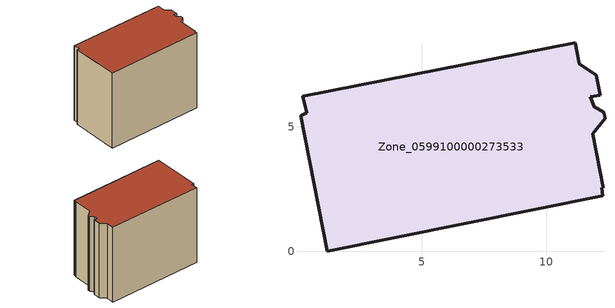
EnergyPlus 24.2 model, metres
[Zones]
Zone_0599100000273533
 floor ground (C_G): 1.22,0 0.15,5.43 0.4,5.56 0.24,6.23 11.15,8.37 11.31,7.51 12,7.06 12.16,6.27 11.76,6.19 11.91,5.79 12.29,5.58 12.34,5.33 11.85,4.71 12.28,2.56 12.21,2.54 12.25,2.23 z0
 wall outside (C_F): 11.91,5.79 11.76,6.19 12.16,6.27 12,7.06 11.31,7.51 11.15,8.37 0.24,6.23 0.4,5.56 0.15,5.43 1.22,0 12.25,2.23 12.21,2.54 12.28,2.56 11.85,4.71 12.34,5.33 12.29,5.58 11.91,5.79 z0:9.26
 roof outside (C_R): 0.15,5.43 1.22,0 12.25,2.23 12.21,2.54 12.28,2.56 11.85,4.71 12.34,5.33 12.29,5.58 11.91,5.79 11.76,6.19 12.16,6.27 12,7.06 11.31,7.51 11.15,8.37 0.24,6.23 0.4,5.56 z9.26
[BUILDING]
Pand.0599100000273533: North Axis=0; Terrain=City; Loads Convergence Tolerance Value=0.04; Temperature Convergence Tolerance Value=0.4; Solar Distribution=FullExterior; Maximum Number of Warmup Days=25; Minimum Number of Warmup Days=1
[Site:Location]
Rotterdam.The.Hague.AP_ZH_NLD Design_Conditions: Latitude=51.96; Longitude=4.45; Time Zone=1; Elevation=-4.5
[SITE:GROUNDTEMPERATURE:BUILDINGSURFACE]
18, 18, 18, 18, 18, 18, 18, 18, 18, 18, 18, 18
[MATERIAL] Thermal Absorptance=0.9; Solar Absorptance=0.7; Visible Absorptance=0.7
Name | Roughness | Thickness | Conductivity | Density | Specific Heat
G.TI.1946 | MediumSmooth | 0.15 | 1 | 540 | 1210
F.TI.1946 | Rough | 0.3 | 0.857143 | 1920 | 840
R.TI.1946 | MediumRough | 0.2 | 0.1 | 1500 | 1000
[CONSTRUCTION]
C_G: G.TI.1946
C_F: F.TI.1946
C_R: R.TI.1946
[ZONE]
Zone_0599100000273533: Type=1; Multiplier=1; Ceiling Height=Autocalculate; Volume=Autocalculate; Floor Area=autocalculate; Part of Total Floor Area=Yes
[ZONEINFILTRATION:DESIGNFLOWRATE]
Infil_Zone_0599100000273533: Zone or ZoneList or Space or SpaceList=Zone_0599100000273533; Schedule=AlwaysOn; Design Flow Rate Calculation Method=Flow/Area; Flow Rate per Floor Area=0.003; Constant Term Coefficient=1; Temperature Term Coefficient=0; Velocity Term Coefficient=0; Velocity Squared Term Coefficient=0
[HVACTEMPLATE:ZONE:IDEALLOADSAIRSYSTEM]
Zone_0599100000273533: Maximum Heating Supply Air Temperature=50; Minimum Cooling Supply Air Temperature=13; Maximum Heating Supply Air Humidity Ratio=0.0156; Minimum Cooling Supply Air Humidity Ratio=0.0077; Heating Limit=NoLimit; Cooling Limit=NoLimit; Dehumidification Control Type=ConstantSensibleHeatRatio; Cooling Sensible Heat Ratio=0.7; Dehumidification Setpoint=60; Humidification Control Type=None; Humidification Setpoint=30; Outdoor Air Method=None; Outdoor Air Flow Rate per Person=0.00944; Outdoor Air Flow Rate per Zone Floor Area=0; Outdoor Air Flow Rate per Zone=0; Demand Controlled Ventilation Type=None; Outdoor Air Economizer Type=NoEconomizer; Heat Recovery Type=None; Sensible Heat Recovery Effectiveness=0.7; Latent Heat Recovery Effectiveness=0.65
[ZONECONTROL:THERMOSTAT]
ThermostatControl_Zone_0599100000273533: Zone or ZoneList=Zone_0599100000273533; Control Type Schedule=DualSetpointControlType; Control 1=Thermostat_Zone_0599100000273533; Temperature Difference Between Cutout And Setpoint=0
[THERMOSTATSETPOINT:DUALSETPOINT]
Thermostat_Zone_0599100000273533: Heating Setpoint Temperature Schedule=HeatingSetpoint_Zone_0599100000273533; Cooling Setpoint Temperature Schedule=CoolingSetpoint_Zone_0599100000273533
[SCHEDULE:COMPACT]
HeatingSetpoint_Zone_0599100000273533: Through: 12/31, For: AllDays, Until: 24:00, 21
CoolingSetpoint_Zone_0599100000273533: Through: 12/31, For: AllDays, Until: 24:00, 24
DualSetpointControlType: Through: 12/31, For: AllDays, Until: 24:00, 4
AlwaysOn: Through: 12/31, For: AllDays, Until: 24:00, 1
